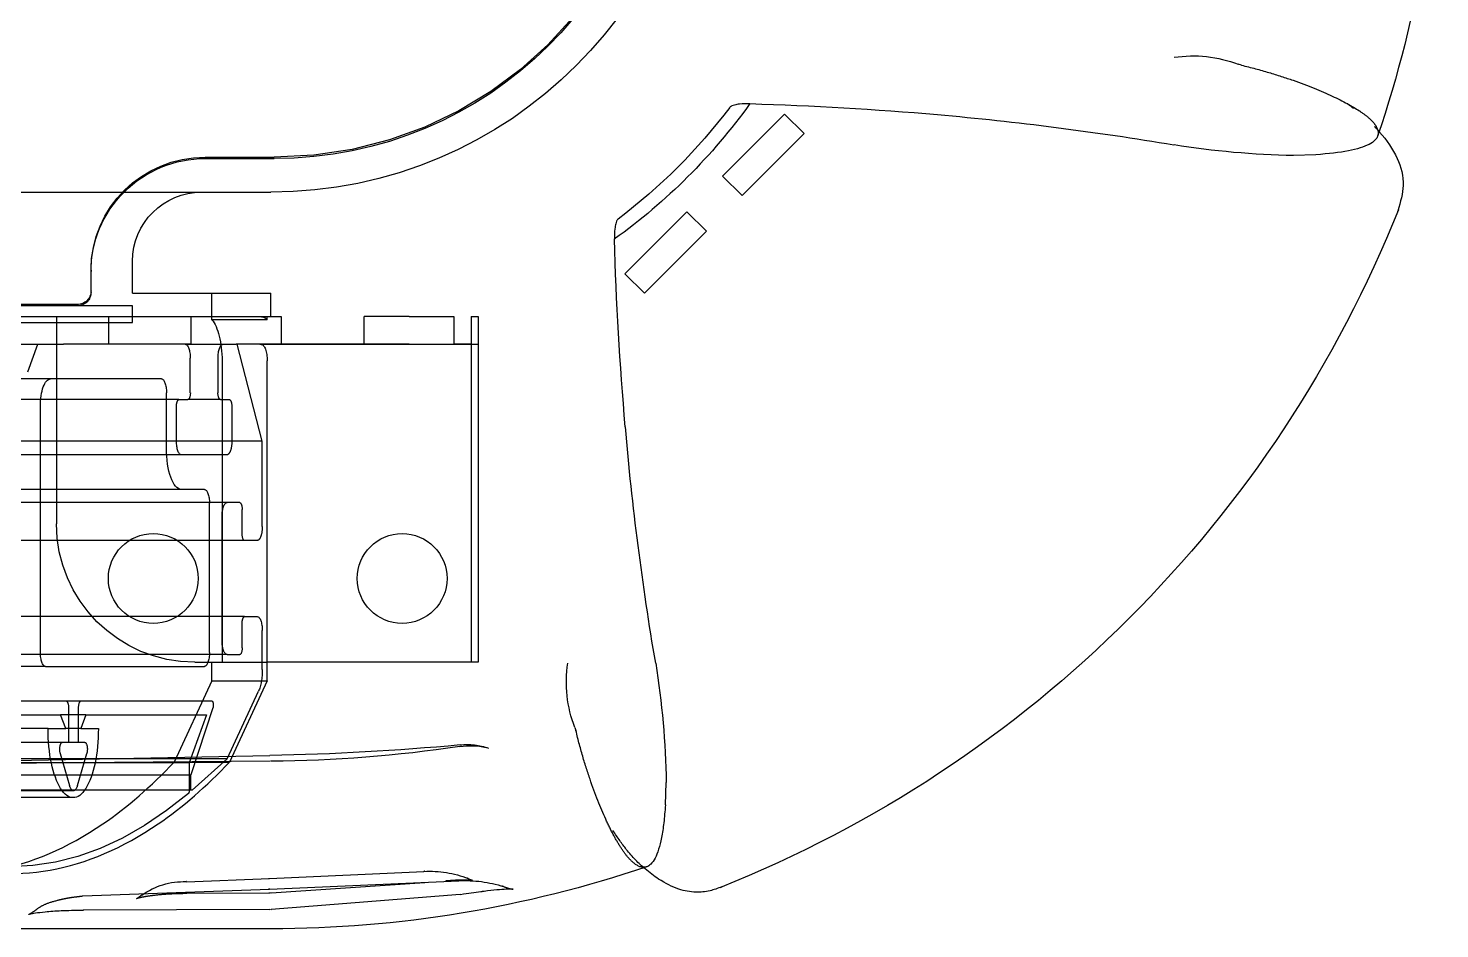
# Model space of a CAD drawing. Extents: x 2698 to 184165, y 3805 to 33846.
# Drawn here: x 162702.71 to 162712.92, y 29701.73 to 29708.24 of the extents above; entities that cross this region are included whole.
import ezdxf

# ---------------------------------------------------------------- set-up
doc = ezdxf.new("R2010")
doc.units = 0
doc.header["$LTSCALE"] = 2
doc.linetypes.add('HIDDEN2', pattern=[4.7625, 3.175, -1.5875])
doc.layers.get('0').update_dxf_attribs({"color": 252, "linetype": 'CONTINUOUS'})
doc.layers.add('_MCA-0-MIM', color=252, linetype='CONTINUOUS', lineweight=18)
for name, color, linetype in [('EMBOUT_90°', 252, 'CONTINUOUS'), ('JONC_ISOGAINE_20', 252, 'CONTINUOUS'), ('Planogram', 252, 'CONTINUOUS'), ('PROFIL_ALCAN_20°', 252, 'CONTINUOUS'), ('X5B4010B+1', 252, 'CONTINUOUS'), ('X5C4000B+2', 252, 'CONTINUOUS')]:
    doc.layers.add(name, color=color, linetype=linetype)
doc.styles.get("Standard").update_dxf_attribs({"font": 'arial.ttf'})

# ---------------------------------------------------------------- blocks, each defined once
blk = doc.blocks.new('250 cm kasa')
at = {"layer": 'EMBOUT_90°', "linetype": 'HIDDEN2', "ltscale": 25.4}
for p, q in [((-0.811, 6.002), (-0.788, 6.009)), ((2.351, 5.508), (2.493, 5.649)), ((2.493, 5.649), (2.942, 5.2)), ((2.351, 5.508), (2.8, 5.059)), ((2.8, 5.059), (2.942, 5.2)), ((3.058, 4.801), (3.2, 4.942)), ((3.2, 4.942), (3.649, 4.493)), ((3.058, 4.801), (3.507, 4.352)), ((3.507, 4.352), (3.649, 4.493)), ((7.209, 4.354), (7.209, 4.584)), ((7.209, 4.354), (6.209, 4.354)), ((6.209, 4.183), (6.209, 4.354)), ((6.635, 4.16), (6.635, 4.354)), ((4.759, 4.183), (4.709, 4.183)), ((4.709, 4.183), (4.709, 3.982)), ((4.759, 4.183), (4.759, 3.983)), ((5.209, 4.183), (4.884, 4.183)), ((4.884, 4.183), (4.884, 3.983)), ((5.209, 4.183), (5.534, 4.183)), ((5.534, 3.983), (5.534, 4.183)), ((6.209, 4.183), (6.134, 4.183)), ((6.134, 4.183), (6.134, 3.983)), ((9.929, 4.183), (6.209, 4.183)), ((6.235, 4.16), (6.235, 4.183)), ((6.235, 4.16), (6.635, 4.16)), ((6.784, 3.983), (6.784, 4.183)), ((7.384, 4.183), (7.384, 3.983)), ((7.759, 4.183), (7.759, 3.983)), ((4.709, 3.982), (4.709, 3.863)), ((4.709, 3.982), (6.289, 3.982)), ((4.759, 3.983), (4.759, 3.863)), ((4.759, 3.983), (4.884, 3.983)), ((5.209, 3.983), (4.884, 3.983)), ((5.209, 3.983), (5.534, 3.983)), ((5.534, 3.983), (6.134, 3.983)), ((6.134, 3.983), (6.459, 3.983)), ((6.289, 3.983), (6.289, 3.982)), ((6.784, 3.983), (6.459, 3.983)), ((6.828, 3.983), (6.784, 3.983)), ((7.384, 3.983), (7.709, 3.983)), ((8.034, 3.983), (7.709, 3.983)), ((7.759, 3.983), (7.759, 3.863)), ((4.709, 3.863), (4.709, 1.683)), ((4.759, 3.863), (4.759, 1.683)), ((6.235, 1.683), (6.235, 3.863)), ((6.561, 3.863), (6.561, 1.683)), ((7.759, 3.863), (7.759, 2.683)), ((4.709, 1.683), (6.235, 1.683)), ((6.235, 1.548), (6.235, 1.683)), ((6.635, 1.683), (6.235, 1.683)), ((6.759, 1.683), (6.635, 1.683)), ((6.635, 1.548), (6.635, 1.683)), ((6.635, 1.548), (6.235, 1.548)), ((6.235, 1.548), (6.507, 0.961)), ((6.635, 1.548), (6.907, 0.961)), ((4.009, 1.211), (4.002, 1.189)), ((8.565, 0.961), (6.215, 1.008)), ((6.907, 0.961), (6.507, 0.961)), ((6.219, 0.118), (5.101, 0.17)), ((6.819, 0.095), (6.219, 0.118)), ((6.219, 0.042), (4.848, 0.102)), ((5.095, 0.086), (6.206, 0.013)), ((6.217, 0.013), (6.816, 0.01)), ((7.569, -0.008), (6.219, 0.042))]:
    blk.add_line(p, q, dxfattribs=at)
at = {"layer": 'EMBOUT_90°', "linetype": 'Continuous', "ltscale": 25.4}
for p, q in [((-1.35, 5.355), (-1.188, 5.349)), ((10.572, 5.084), (6.209, 5.084)), ((6.214, 0.967), (8.563, 0.947)), ((3.355, 0.65), (3.35, 0.812)), ((4.839, 0.002), (6.207, -0.105)), ((6.217, -0.105), (7.566, -0.111)), ((6.209, -0.246), (8.225, -0.246))]:
    blk.add_line(p, q, dxfattribs=at)
for centre, radius, start, end in [((6.209, 8.209), 8.455, 180, 198.7705), ((6.209, 8.209), 3.125, 180, 270), ((3.512, -19.16), 24.896, 91.7692, 94.898), ((6.209, 8.209), 4.264, 215.64, 234.36), ((3.346, -16.416), 22.148, 95.0758, 99.5357), ((6.209, 8.209), 4.163, 217.1091, 232.8909), ((-1.295, 11.503), 6.155, 270.9944, 279.0784), ((6.209, 8.209), 8.78, 201.7413, 248.2578), ((-19.101, 5.392), 22.834, 354.9607, 358.3721), ((-17.16, 5.184), 20.882, 350.3291, 355.0594), ((9.503, 0.705), 6.155, 170.9216, 179.0056), ((4.766, 0.568), 0.511, 81.4175, 102.8812), ((6.282, 10.676), 9.71, 261.4752, 269.5515), ((6.209, 8.209), 8.455, 251.2417, 270)]:
    blk.add_arc(centre, radius, start, end, dxfattribs=at)
at = {"layer": 'EMBOUT_90°', "linetype": 'HIDDEN2', "ltscale": 25.4}
for centre, radius, start, end in [((-0.463, 5.169), 0.901, 81.1389, 111.1838), ((6.709, 4.584), 0.5, 0, 90), ((6.759, 2.683), 1, 270, 0), ((5.259, 2.289), 0.325, 0, 180), ((7.059, 2.289), 0.325, 0, 180), ((5.259, 2.289), 0.325, 180, 0), ((7.059, 2.289), 0.325, 180, 0), ((3.17, 1.537), 0.901, 338.8046, 8.8727), ((4.788, 0.636), 0.452, 83.5012, 109.931), ((6.569, 19.874), 18.869, 264.7404, 268.9257), ((4.802, -0.802), 0.905, 87.0941, 107.7385), ((5.06, -0.584), 0.755, 86.8736, 111.584), ((6.835, -0.436), 0.532, 54.7792, 91.5956)]:
    blk.add_arc(centre, radius, start, end, dxfattribs=at)
for centre, major_axis, start_param, end_param in [((6.278, 3.863), (0, -0.32), 3.141593, 3.522621), ((6.678, 3.863), (0, -0.32), 3.522621, 4.712389), ((6.278, 3.863), (0, 0.119), 0, 1.570796)]:
    blk.add_ellipse(centre, major_axis=major_axis, ratio=0.36397, start_param=start_param, end_param=end_param, dxfattribs=at)
for points, knots in [([(-0.811, 6.002), (-0.881, 5.986), (-0.947, 5.968), (-1.071, 5.931), (-1.13, 5.912), (-1.294, 5.855), (-1.388, 5.816), (-1.548, 5.742), (-1.613, 5.706), (-1.69, 5.655), (-1.712, 5.639), (-1.749, 5.607), (-1.764, 5.591), (-1.797, 5.546), (-1.805, 5.519), (-1.798, 5.493), (-1.798, 5.492), (-1.797, 5.491)], [0, 0, 0, 0, 0.0625, 0.0625, 0.125, 0.125, 0.25, 0.25, 0.375, 0.375, 0.4375, 0.4375, 0.5, 0.5, 0.625, 0.625, 0.6311913, 0.6311913, 0.6311913, 0.6311913]), ([(-1.773, 5.559), (-1.782, 5.55), (-1.795, 5.537), (-1.807, 5.524), (-1.811, 5.519)], [0.2438628, 0.2438628, 0.2438628, 0.2438628, 0.2813742, 0.30261157, 0.30261157, 0.30261157, 0.30261157]), ([(3.491, 0.203), (3.492, 0.202), (3.493, 0.202), (3.519, 0.195), (3.547, 0.202), (3.591, 0.236), (3.607, 0.251), (3.639, 0.287), (3.655, 0.309), (3.689, 0.361), (3.707, 0.39), (3.743, 0.456), (3.761, 0.493), (3.817, 0.613), (3.855, 0.708), (3.912, 0.871), (3.931, 0.929), (3.968, 1.053), (3.986, 1.119), (4.002, 1.189)], [0.3685522, 0.3685522, 0.3685522, 0.3685522, 0.375, 0.375, 0.5, 0.5, 0.5625, 0.5625, 0.625, 0.625, 0.6875, 0.6875, 0.75, 0.75, 0.875, 0.875, 0.9375, 0.9375, 1, 1, 1, 1]), ([(6.214, 0.969), (6.214, 0.969), (6.214, 0.968), (6.214, 0.968), (6.214, 0.965), (6.214, 0.966), (6.213, 0.969)], [0.4576698, 0.4576698, 0.4576698, 0.4576698, 0.5, 0.5, 0.5, 0.7551927, 0.7551927, 0.7551927, 0.7551927]), ([(9.358, 0.664), (9.113, 0.462), (8.857, 0.316), (8.335, 0.151), (8.069, 0.132), (7.541, 0.226), (7.278, 0.339), (6.847, 0.634), (6.674, 0.784), (6.507, 0.961)], [0, 0, 0, 0, 0.270843, 0.270843, 0.541686, 0.541686, 0.812529, 0.812529, 1, 1, 1, 1]), ([(9.758, 0.664), (9.513, 0.462), (9.257, 0.316), (8.735, 0.151), (8.469, 0.132), (7.941, 0.226), (7.678, 0.339), (7.247, 0.634), (7.074, 0.784), (6.907, 0.961)], [0, 0, 0, 0, 0.270843, 0.270843, 0.541686, 0.541686, 0.812529, 0.812529, 1, 1, 1, 1]), ([(3.502, 0.188), (3.548, 0.227), (3.625, 0.305), (3.699, 0.413), (3.735, 0.466)], [0.686154, 0.686154, 0.686154, 0.686154, 0.870648, 1, 1, 1, 1]), ([(4.793, 0.124), (4.781, 0.118), (4.764, 0.109), (4.751, 0.105), (4.75, 0.105), (4.75, 0.105)], [0, 0, 0, 0, 0.1310666, 0.245336, 0.2855304, 0.2855304, 0.2855304, 0.2855304]), ([(4.752, 0.105), (4.756, 0.105), (4.77, 0.106), (4.807, 0.107), (4.868, 0.106), (4.917, 0.102), (4.946, 0.1)], [0.3459328, 0.3459328, 0.3459328, 0.3459328, 0.4550601, 0.605751, 0.8025189, 1, 1, 1, 1]), ([(4.538, 0.066), (4.52, 0.058), (4.498, 0.049), (4.472, 0.043), (4.459, 0.041), (4.456, 0.04), (4.455, 0.04), (4.455, 0.04)], [0, 0, 0, 0, 0.0822117, 0.1154939, 0.1457594, 0.1754759, 0.1871763, 0.1871763, 0.1871763, 0.1871763]), ([(4.666, 0.025), (4.672, 0.024), (4.679, 0.023), (4.687, 0.022), (4.689, 0.022)], [0.74048576, 0.74048576, 0.74048576, 0.74048576, 0.76944511, 0.77730645, 0.77730645, 0.77730645, 0.77730645]), ([(6.817, 0.009), (6.869, 0.008), (6.95, 0.006), (7.056, -0.004), (7.123, -0.014), (7.161, -0.022), (7.175, -0.026), (7.178, -0.027)], [0, 0, 0, 0, 0.2241621, 0.4105775, 0.5604381, 0.6736958, 0.7537598, 0.7537598, 0.7537598, 0.7537598]), ([(7.18, -0.027), (7.18, -0.027), (7.178, -0.026), (7.166, -0.019), (7.15, -0.007), (7.14, 0.001)], [0.7923813, 0.7923813, 0.7923813, 0.7923813, 0.8260249, 0.9072685, 1, 1, 1, 1]), ([(7.895, -0.099), (7.878, -0.087), (7.846, -0.067), (7.77, -0.043), (7.705, -0.028), (7.657, -0.019), (7.61, -0.013), (7.584, -0.01), (7.569, -0.008)], [0, 0, 0, 0, 0.280052, 0.541051, 0.664071, 0.782485, 0.894563, 1, 1, 1, 1]), ([(7.96, -0.141), (7.96, -0.141), (7.96, -0.141), (7.953, -0.138), (7.93, -0.126), (7.908, -0.109), (7.894, -0.098)], [0.7911823, 0.7911823, 0.7911823, 0.7911823, 0.8136872, 0.8445513, 0.9146182, 1, 1, 1, 1])]:
    blk.add_open_spline(points, degree=3, knots=knots, dxfattribs=at)
for points in [[(-1.578, 5.725), (-1.593, 5.713), (-1.607, 5.702), (-1.621, 5.691)], [(6.206, 0.967), (6.206, 0.966), (6.206, 0.967), (6.205, 0.969)], [(4.848, 0.102), (4.846, 0.105), (4.844, 0.105), (4.842, 0.103)], [(5.096, 0.168), (5.098, 0.172), (5.1, 0.172), (5.101, 0.17)], [(6.221, 0.116), (6.221, 0.12), (6.22, 0.121), (6.219, 0.118)], [(6.206, 0.013), (6.207, 0.01), (6.208, 0.012), (6.209, 0.018)], [(6.216, 0.015), (6.217, 0.01), (6.218, 0.011), (6.219, 0.018)], [(6.221, 0.044), (6.22, 0.046), (6.22, 0.046), (6.219, 0.042)], [(6.819, 0.095), (6.82, 0.098), (6.821, 0.097), (6.821, 0.092)]]:
    blk.add_open_spline(points, degree=3, dxfattribs=at)
at = {"layer": 'EMBOUT_90°', "linetype": 'Continuous', "ltscale": 25.4}
for points, knots in [([(2.743, 5.724), (2.768, 5.723), (2.793, 5.723), (2.831, 5.719), (2.843, 5.717), (2.862, 5.712), (2.868, 5.711), (2.879, 5.706), (2.885, 5.702), (2.889, 5.697)], [0, 0, 0, 0, 0.5, 0.5, 0.75, 0.75, 0.875, 0.875, 1, 1, 1, 1]), ([(-1.811, 5.519), (-1.864, 5.459), (-1.946, 5.337), (-1.999, 5.147), (-1.963, 5.016), (-1.942, 4.946)], [0.3026116, 0.3026116, 0.3026116, 0.3026116, 0.5625887, 0.8031123, 1, 1, 1, 1]), ([(-1.797, 5.491), (-1.794, 5.48), (-1.787, 5.469), (-1.767, 5.449), (-1.752, 5.439), (-1.663, 5.392), (-1.535, 5.367), (-1.35, 5.355)], [0.6311913, 0.6311913, 0.6311913, 0.6311913, 0.6875, 0.6875, 0.75, 0.75, 1, 1, 1, 1]), ([(3.697, 4.889), (3.702, 4.885), (3.706, 4.879), (3.711, 4.868), (3.713, 4.862), (3.717, 4.843), (3.719, 4.831), (3.723, 4.793), (3.723, 4.768), (3.724, 4.743)], [0, 0, 0, 0, 0.125, 0.125, 0.25, 0.25, 0.5, 0.5, 1, 1, 1, 1]), ([(3.355, 0.65), (3.358, 0.604), (3.362, 0.561), (3.371, 0.483), (3.376, 0.447), (3.395, 0.351), (3.411, 0.301), (3.439, 0.247), (3.449, 0.233), (3.47, 0.213), (3.48, 0.206), (3.491, 0.203)], [0, 0, 0, 0, 0.0625, 0.0625, 0.125, 0.125, 0.25, 0.25, 0.3125, 0.3125, 0.3685522, 0.3685522, 0.3685522, 0.3685522]), ([(2.946, 0.058), (2.978, 0.046), (3.045, 0.022), (3.146, 0.015), (3.268, 0.037), (3.388, 0.1), (3.469, 0.16), (3.502, 0.188)], [0, 0, 0, 0, 0.0812346, 0.2005165, 0.3585124, 0.5538874, 0.686154, 0.686154, 0.686154, 0.686154]), ([(4.455, 0.04), (4.453, 0.041), (4.468, 0.042), (4.506, 0.041), (4.572, 0.036), (4.633, 0.029), (4.666, 0.025)], [0.1871763, 0.1871763, 0.1871763, 0.1871763, 0.2975129, 0.4196547, 0.5766195, 0.7404858, 0.7404858, 0.7404858, 0.7404858]), ([(7.567, -0.113), (7.626, -0.114), (7.719, -0.115), (7.838, -0.124), (7.911, -0.133), (7.948, -0.139), (7.959, -0.142), (7.96, -0.141), (7.96, -0.141)], [0, 0, 0, 0, 0.2295522, 0.4218967, 0.577836, 0.6972623, 0.7826237, 0.7911823, 0.7911823, 0.7911823, 0.7911823])]:
    blk.add_open_spline(points, degree=3, knots=knots, dxfattribs=at)
for points in [[(-1.943, 4.947), (-1.944, 4.95), (-1.946, 4.953), (-1.947, 4.957)], [(2.957, 0.053), (2.953, 0.054), (2.95, 0.056), (2.946, 0.057)], [(4.689, 0.022), (4.734, 0.016), (4.781, 0.009), (4.836, 0.001)], [(6.209, -0.105), (6.208, -0.109), (6.207, -0.11), (6.207, -0.105)], [(6.219, -0.105), (6.218, -0.109), (6.218, -0.11), (6.217, -0.106)], [(7.566, -0.111), (7.567, -0.114), (7.567, -0.113), (7.568, -0.11)]]:
    blk.add_open_spline(points, degree=3, dxfattribs=at)
at = {"layer": 'JONC_ISOGAINE_20', "linetype": 'HIDDEN2', "ltscale": 25.4}
for p, q in [((6.673, 1.303), (6.8, 0.955)), ((7.547, 1.303), (6.673, 1.303)), ((7.547, 1.303), (7.729, 1.303)), ((7.547, 1.303), (7.583, 1.203)), ((7.692, 1.203), (7.729, 1.303)), ((9.511, 1.303), (7.729, 1.303)), ((7.583, 1.203), (7.456, 1.203)), ((7.583, 1.203), (7.692, 1.203)), ((7.82, 1.203), (7.692, 1.203)), ((7.82, 1.203), (86.603, 1.203)), ((6.8, 0.955), (87.623, 0.955)), ((6.8, 0.955), (6.8, 0.753)), ((7.638, 0.703), (86.785, 0.703))]:
    blk.add_line(p, q, dxfattribs=at)
for centre, major_axis, start_param, end_param in [((7.638, 1.203), (0, 0.5), 1.570796, 4.712389), ((6.807, 0.753), (0, 0.02), 1.570796, 2.843603), ((8.093, 12.253), (0, 12.05), 2.843603, 3.439225)]:
    blk.add_ellipse(centre, major_axis=major_axis, ratio=0.36397, start_param=start_param, end_param=end_param, dxfattribs=at)
at = {"layer": 'PROFIL_ALCAN_20°', "linetype": 'HIDDEN2', "ltscale": 25.4}
for p, q in [((6.271, 3.283), (6.453, 3.983)), ((6.784, 3.983), (6.828, 3.983)), ((6.828, 3.983), (7.384, 3.983)), ((7.967, 3.783), (7.894, 3.983)), ((6.591, 3.883), (6.591, 3.633)), ((6.791, 3.633), (6.791, 3.883)), ((7, 3.733), (7.803, 3.733)), ((7.803, 3.733), (9.494, 3.733)), ((6.573, 3.583), (6.509, 3.583)), ((6.573, 3.583), (6.809, 3.583)), ((6.873, 3.583), (6.809, 3.583)), ((6.873, 3.583), (8.966, 3.583)), ((6.964, 3.233), (6.964, 3.633)), ((6.491, 3.533), (6.491, 3.283)), ((6.891, 3.283), (6.891, 3.533)), ((7.876, 3.533), (7.876, 1.753)), ((6.271, 2.664), (6.271, 3.283)), ((6.271, 3.283), (88.147, 3.283)), ((6.527, 3.183), (6.855, 3.183)), ((6.855, 3.183), (8.984, 3.183)), ((6.689, 2.933), (6.855, 2.933)), ((6.855, 2.933), (9.102, 2.933)), ((6.416, 2.613), (6.416, 2.788)), ((6.434, 2.838), (6.525, 2.838)), ((6.525, 2.838), (87.892, 2.838)), ((6.653, 1.753), (6.653, 2.833)), ((6.562, 2.738), (6.562, 1.838)), ((6.307, 2.563), (6.398, 2.563)), ((6.398, 2.563), (88.019, 2.563)), ((6.398, 2.013), (6.307, 2.013)), ((6.398, 2.013), (88.019, 2.013)), ((6.416, 1.788), (6.416, 1.963)), ((6.271, 1.63), (6.271, 1.913)), ((6.525, 1.738), (6.434, 1.738)), ((6.525, 1.738), (87.892, 1.738)), ((7.839, 1.653), (6.689, 1.653)), ((7.839, 1.653), (86.578, 1.653)), ((6.525, 0.983), (6.299, 1.473)), ((6.628, 1.353), (6.788, 0.867)), ((7.581, 1.403), (6.636, 1.403)), ((7.69, 1.403), (7.581, 1.403)), ((7.599, 1.103), (7.599, 1.353)), ((7.672, 1.353), (7.672, 1.103)), ((9.545, 1.403), (7.69, 1.403)), ((7.607, 0.791), (7.54, 1.022)), ((7.554, 1.103), (7.599, 1.103)), ((7.599, 1.103), (7.672, 1.103)), ((7.732, 1.022), (7.664, 0.791)), ((7.672, 1.103), (7.717, 1.103)), ((7.717, 1.103), (86.7, 1.103)), ((6.525, 0.983), (9.656, 0.983)), ((6.778, 0.758), (6.525, 0.983)), ((9.393, 0.867), (6.788, 0.867)), ((6.788, 0.777), (6.788, 0.867)), ((6.781, 0.757), (9.4, 0.757)), ((7.636, 0.753), (86.782, 0.753))]:
    blk.add_line(p, q, dxfattribs=at)
for centre, major_axis, start_param, end_param in [((6.554, 3.883), (0, 0.1), 4.712389, 6.283185), ((6.828, 3.883), (0, -0.1), 3.141593, 4.712389), ((7, 3.633), (0, -0.1), 3.141593, 4.712389), ((7.803, 3.533), (0, 0.2), 4.712389, 6.283185), ((6.509, 3.533), (0, 0.05), 0, 1.570796), ((6.573, 3.633), (0, 0.05), 3.141593, 4.712389), ((6.809, 3.633), (0, -0.05), 4.712389, 6.283185), ((6.873, 3.533), (0, -0.05), 1.570796, 3.141593), ((6.527, 3.283), (0, 0.1), 1.570796, 3.141593), ((6.855, 3.283), (0, -0.1), 0, 1.570796), ((6.855, 3.233), (0, -0.3), 0, 1.570796), ((6.689, 2.833), (0, -0.1), 3.141593, 4.712389), ((6.434, 2.788), (0, -0.05), 3.141593, 4.712389), ((6.525, 2.738), (0, 0.1), 4.712389, 6.283185), ((6.307, 2.664), (0, 0.1), 1.570796, 3.141593), ((6.398, 2.613), (0, -0.05), 0, 1.570796), ((6.307, 1.913), (0, 0.1), 0, 1.570796), ((6.398, 1.963), (0, -0.05), 1.570796, 3.141593), ((6.525, 1.838), (0, 0.1), 3.141593, 4.712389), ((6.434, 1.788), (0, -0.05), 4.712389, 6.283185), ((6.689, 1.753), (0, -0.1), 4.712389, 6.283185), ((7.839, 1.753), (0, 0.1), 3.141593, 4.712389), ((6.343, 1.63), (0, -0.2), 4.712389, 5.617216), ((6.636, 1.373), (0, -0.03), 3.141593, 5.446737), ((7.581, 1.353), (0, 0.05), 4.712389, 6.283185), ((7.69, 1.353), (0, -0.05), 3.141593, 4.712389), ((7.554, 1.053), (0, -0.05), 3.141593, 5.390549), ((7.717, 1.053), (0, 0.05), 4.034228, 6.283185), ((6.781, 0.777), (0, 0.02), 2.828672, 4.712389), ((7.636, 0.853), (0, 0.1), 2.248957, 4.034228)]:
    blk.add_ellipse(centre, major_axis=major_axis, ratio=0.36397, start_param=start_param, end_param=end_param, dxfattribs=at)
at = {"layer": 'X5B4010B+1', "linetype": 'HIDDEN2', "ltscale": 25.4}
for p, q in [((7.209, 4.261), (7.309, 4.261)), ((7.209, 4.141), (7.209, 4.261)), ((7.309, 4.261), (10.109, 4.261)), ((7.309, 4.141), (7.209, 4.141)), ((10.109, 4.141), (7.309, 4.141))]:
    blk.add_line(p, q, dxfattribs=at)
at = {"layer": 'X5C4000B+2', "linetype": 'HIDDEN2', "ltscale": 25.4}
for p, q in [((6.684, 5.337), (6.184, 5.337)), ((7.509, 4.519), (7.509, 4.509)), ((7.509, 4.36), (7.509, 4.509)), ((7.609, 4.271), (8.964, 4.271))]:
    blk.add_line(p, q, dxfattribs=at)
at = {"layer": 'X5C4000B+2', "linetype": 'Continuous', "ltscale": 25.4}
blk.add_line((6.684, 5.327), (6.184, 5.327), dxfattribs=at)
at = {"layer": 'X5C4000B+2', "linetype": 'HIDDEN2', "ltscale": 25.4}
for centre, major_axis, start_param, end_param in [((6.184, 8.114), (2.8, 0), 3.141593, 4.712389), ((6.684, 4.519), (0.825, 0), 0, 1.570796), ((6.684, 4.509), (0.825, 0), 0, 0.779782), ((7.609, 4.37), (0.1, 0), 3.141593, 4.712389), ((7.609, 4.36), (-0.1, 0), 0, 1.570796)]:
    blk.add_ellipse(centre, major_axis=major_axis, ratio=0.991921, start_param=start_param, end_param=end_param, dxfattribs=at)
at = {"layer": 'X5C4000B+2', "linetype": 'Continuous', "ltscale": 25.4}
for centre, major_axis, start_param, end_param in [((6.184, 8.104), (2.8, 0), 3.141593, 4.712389), ((6.684, 4.509), (0.825, 0), 0.779782, 1.570796)]:
    blk.add_ellipse(centre, major_axis=major_axis, ratio=0.991921, start_param=start_param, end_param=end_param, dxfattribs=at)
at = {"layer": 'Planogram'}
for tag, p, height in [('KILITLI', (5.016, 93.53), 0.1), ('ALAN', (5.016, 92.53), 0.5), ('TIP', (5.016, 91.53), 0.5), ('ALT_TIP', (5.016, 90.53), 0.5), ('TANIM', (5.016, 89.53), 0.5), ('ALT_TANIM', (5.016, 88.53), 0.5), ('KAPAK', (5.016, 87.53), 0.5), ('YAPI', (5.016, 86.53), 0.5), ('KULLANIM_SEKLI', (5.016, 85.53), 0.5), ('KULLANIM', (5.016, 84.53), 0.5), ('DERINLIK', (5.016, 83.53), 0.5), ('UZUNLUK', (5.016, 82.53), 0.5), ('YUKSEKLIK', (5.016, 81.53), 0.5)]:
    blk.add_attdef(tag, p, '', height=height, dxfattribs=at)
blk = doc.blocks.new('ZEMİN KAT')
at = {"linetype": 'Continuous', "xscale": -1}
blk.add_blockref('250 cm kasa', (170137.235, 29701.972), dxfattribs=at)
for tag, p in [('PLN_ID', (172923.071, 31560.205)), ('UNITE_SAYISI', (174194.947, 31176.653)), ('FORMAT', (174194.753, 31176.896)), ('PLANOGRAM_ADI', (174195.276, 31176.24)), ('GRUP', (174195.113, 31176.44)), ('PLN_ID', (173932.962, 31088.798)), ('FORMAT', (173764.03, 30846.269)), ('UNITE_SAYISI', (173764.224, 30846.027)), ('PLANOGRAM_ADI', (173764.554, 30845.614)), ('GRUP', (173764.39, 30845.814)), ('PLN_ID', (173765.431, 30824.232)), ('PLN_ID', (173999.902, 30002.656)), ('UNITE_SAYISI', (170580.779, 29917.241)), ('FORMAT', (170580.585, 29917.484)), ('PLANOGRAM_ADI', (170581.108, 29916.829)), ('GRUP', (170580.944, 29917.028)), ('PLN_ID', (170581.986, 29895.446)), ('UNITE_SAYISI', (169488.966, 29510.348)), ('FORMAT', (169488.772, 29510.59)), ('PLANOGRAM_ADI', (169489.295, 29509.935)), ('GRUP', (169489.132, 29510.135)), ('PLN_ID', (169490.173, 29488.553)), ('UNITE_SAYISI', (173143.606, 29324.158)), ('FORMAT', (173143.412, 29324.401)), ('PLANOGRAM_ADI', (173143.935, 29323.746)), ('GRUP', (173143.772, 29323.945)), ('PLN_ID', (173144.813, 29302.363))]:
    blk.add_attdef(tag, p, '', height=0.162, rotation=35.4182)
at = {"color": 252}
for tag, p in [('UNITE_SAYISI', (173517.821, 30361.641)), ('FORMAT', (173517.626, 30361.883)), ('PLANOGRAM_ADI', (173518.15, 30361.228)), ('GRUP', (173517.986, 30361.428)), ('PLN_ID', (173519.027, 30339.846)), ('FORMAT', (174014.709, 29571.216)), ('UNITE_SAYISI', (174014.903, 29570.973)), ('PLANOGRAM_ADI', (174015.232, 29570.561)), ('GRUP', (174015.068, 29570.76)), ('PLN_ID', (174016.11, 29549.178))]:
    blk.add_attdef(tag, p, '', height=0.162, rotation=35.4182, dxfattribs=at)
at = {"layer": 'Planogram'}
for tag, p, height, rotation in [('YUKSEKLIK', (172905.049, 31699.573), 0.5, 180), ('YUKSEKLIK', (173410.049, 31699.573), 0.5, 180), ('UZUNLUK', (172905.049, 31698.573), 0.5, 180), ('UZUNLUK', (173410.049, 31698.573), 0.5, 180), ('DERINLIK', (172905.049, 31697.573), 0.5, 180), ('DERINLIK', (173410.049, 31697.573), 0.5, 180), ('KULLANIM', (172905.049, 31696.573), 0.5, 180), ('KULLANIM', (173410.049, 31696.573), 0.5, 180), ('KULLANIM_SEKLI', (172905.049, 31695.573), 0.5, 180), ('KULLANIM_SEKLI', (173410.049, 31695.573), 0.5, 180), ('YAPI', (172905.049, 31694.573), 0.5, 180), ('YAPI', (173410.049, 31694.573), 0.5, 180), ('KAPAK', (172905.049, 31693.573), 0.5, 180), ('KAPAK', (173410.049, 31693.573), 0.5, 180), ('ALT_TANIM', (172905.049, 31692.573), 0.5, 180), ('ALT_TANIM', (173410.049, 31692.573), 0.5, 180), ('TANIM', (172905.049, 31691.573), 0.5, 180), ('TANIM', (173410.049, 31691.573), 0.5, 180), ('ALT_TIP', (172905.049, 31690.573), 0.5, 180), ('ALT_TIP', (173410.049, 31690.573), 0.5, 180), ('TIP', (172905.049, 31689.573), 0.5, 180), ('TIP', (173410.049, 31689.573), 0.5, 180), ('ALAN', (172905.049, 31688.573), 0.5, 180), ('ALAN', (173410.049, 31688.573), 0.5, 180), ('KILITLI', (172905.049, 31687.573), 0.1, 180), ('KILITLI', (173410.049, 31687.573), 0.1, 180), ('YUKSEKLIK', (173413.391, 31616), 0.5, 270), ('UZUNLUK', (173414.391, 31616), 0.5, 270), ('DERINLIK', (173415.391, 31616), 0.5, 270), ('KULLANIM', (173416.391, 31616), 0.5, 270), ('KULLANIM_SEKLI', (173417.391, 31616), 0.5, 270), ('YAPI', (173418.391, 31616), 0.5, 270), ('KAPAK', (173419.391, 31616), 0.5, 270), ('ALT_TANIM', (173420.391, 31616), 0.5, 270), ('TANIM', (173421.391, 31616), 0.5, 270), ('ALT_TIP', (173422.391, 31616), 0.5, 270), ('TIP', (173423.391, 31616), 0.5, 270), ('ALAN', (173424.391, 31616), 0.5, 270), ('KILITLI', (173425.391, 31616), 0.1, 270), ('YUKSEKLIK', (173511.98, 31599.425), 0.5, 180), ('YUKSEKLIK', (174141.98, 31599.425), 0.5, 180), ('UZUNLUK', (173511.98, 31598.425), 0.5, 180), ('UZUNLUK', (174141.98, 31598.425), 0.5, 180), ('DERINLIK', (173511.98, 31597.425), 0.5, 180), ('DERINLIK', (174141.98, 31597.425), 0.5, 180), ('KULLANIM', (173511.98, 31596.425), 0.5, 180), ('KULLANIM', (174141.98, 31596.425), 0.5, 180), ('KULLANIM_SEKLI', (173511.98, 31595.425), 0.5, 180), ('KULLANIM_SEKLI', (174141.98, 31595.425), 0.5, 180), ('YAPI', (173511.98, 31594.425), 0.5, 180), ('YAPI', (174141.98, 31594.425), 0.5, 180), ('KAPAK', (173511.98, 31593.425), 0.5, 180), ('KAPAK', (174141.98, 31593.425), 0.5, 180), ('ALT_TANIM', (173511.98, 31592.425), 0.5, 180), ('ALT_TANIM', (174141.98, 31592.425), 0.5, 180), ('TANIM', (173511.98, 31591.425), 0.5, 180), ('TANIM', (174141.98, 31591.425), 0.5, 180), ('ALT_TIP', (173511.98, 31590.425), 0.5, 180), ('ALT_TIP', (174141.98, 31590.425), 0.5, 180), ('TIP', (173511.98, 31589.425), 0.5, 180), ('TIP', (174141.98, 31589.425), 0.5, 180), ('ALAN', (173511.98, 31588.425), 0.5, 180), ('ALAN', (174141.98, 31588.425), 0.5, 180), ('KILITLI', (173511.98, 31587.425), 0.1, 180), ('KILITLI', (174141.98, 31587.425), 0.1, 180), ('YUKSEKLIK', (173413.391, 31517), 0.5, 270), ('YAPI', (173418.391, 31517), 0.5, 270), ('ALT_TANIM', (173420.391, 31517), 0.5, 270), ('TANIM', (173421.391, 31517), 0.5, 270), ('ALT_TIP', (173422.391, 31517), 0.5, 270), ('TIP', (173423.391, 31517), 0.5, 270), ('ALAN', (173424.391, 31517), 0.5, 270), ('KILITLI', (173425.391, 31517), 0.1, 270), ('UZUNLUK', (173414.391, 31517), 0.5, 270), ('DERINLIK', (173415.391, 31517), 0.5, 270), ('KULLANIM', (173416.391, 31517), 0.5, 270), ('KULLANIM_SEKLI', (173417.391, 31517), 0.5, 270), ('KAPAK', (173419.391, 31517), 0.5, 270), ('YUKSEKLIK', (174167.324, 31514.106), 0.5, 270), ('UZUNLUK', (174168.324, 31514.106), 0.5, 270), ('DERINLIK', (174169.324, 31514.106), 0.5, 270), ('KULLANIM', (174170.324, 31514.106), 0.5, 270), ('KULLANIM_SEKLI', (174171.324, 31514.106), 0.5, 270), ('YAPI', (174172.324, 31514.106), 0.5, 270), ('KAPAK', (174173.324, 31514.106), 0.5, 270), ('ALT_TANIM', (174174.324, 31514.106), 0.5, 270), ('TANIM', (174175.324, 31514.106), 0.5, 270), ('ALT_TIP', (174176.324, 31514.106), 0.5, 270), ('TIP', (174177.324, 31514.106), 0.5, 270), ('ALAN', (174178.324, 31514.106), 0.5, 270), ('KILITLI', (174179.324, 31514.106), 0.1, 270), ('KULLANIM_SEKLI', (174251.897, 31259.106), 0.5, 90), ('YUKSEKLIK', (174255.897, 31259.106), 0.5, 90), ('ALT_TANIM', (174248.897, 31259.106), 0.5, 90), ('KULLANIM', (174252.897, 31259.106), 0.5, 90), ('UZUNLUK', (174254.897, 31259.106), 0.5, 90), ('DERINLIK', (174253.897, 31259.106), 0.5, 90), ('ALT_TIP', (174246.897, 31259.106), 0.5, 90), ('KAPAK', (174249.897, 31259.106), 0.5, 90), ('TANIM', (174247.897, 31259.106), 0.5, 90), ('ALAN', (174244.897, 31259.106), 0.5, 90), ('YAPI', (174250.897, 31259.106), 0.5, 90), ('TIP', (174245.897, 31259.106), 0.5, 90), ('KILITLI', (174243.897, 31259.106), 0.1, 90), ('KULLANIM_SEKLI', (173992.31, 30934.241), 0.5, 90), ('YUKSEKLIK', (173996.31, 30934.241), 0.5, 90), ('ALT_TANIM', (173989.31, 30934.241), 0.5, 90), ('KULLANIM', (173993.31, 30934.241), 0.5, 90), ('UZUNLUK', (173995.31, 30934.241), 0.5, 90), ('DERINLIK', (173994.31, 30934.241), 0.5, 90), ('ALT_TIP', (173987.31, 30934.241), 0.5, 90), ('KAPAK', (173990.31, 30934.241), 0.5, 90), ('TANIM', (173988.31, 30934.241), 0.5, 90), ('ALAN', (173985.31, 30934.241), 0.5, 90), ('YAPI', (173991.31, 30934.241), 0.5, 90), ('TIP', (173986.31, 30934.241), 0.5, 90), ('KILITLI', (173984.31, 30934.241), 0.1, 90), ('ALT_TANIM', (173914.737, 30934.241), 0.5, 270), ('ALT_TIP', (173916.737, 30934.241), 0.5, 270), ('ALAN', (173918.737, 30934.241), 0.5, 270), ('YUKSEKLIK', (173907.737, 30934.241), 0.5, 270), ('UZUNLUK', (173908.737, 30934.241), 0.5, 270), ('DERINLIK', (173909.737, 30934.241), 0.5, 270), ('KULLANIM', (173910.737, 30934.241), 0.5, 270), ('KULLANIM_SEKLI', (173911.737, 30934.241), 0.5, 270), ('YAPI', (173912.737, 30934.241), 0.5, 270), ('KAPAK', (173913.737, 30934.241), 0.5, 270), ('TANIM', (173915.737, 30934.241), 0.5, 270), ('TIP', (173917.737, 30934.241), 0.5, 270), ('KILITLI', (173919.737, 30934.241), 0.1, 270), ('YUKSEKLIK', (169421.807, 30001.884), 0.5, 270), ('UZUNLUK', (169422.807, 30001.884), 0.5, 270), ('DERINLIK', (169423.807, 30001.884), 0.5, 270), ('KULLANIM', (169424.807, 30001.884), 0.5, 270), ('KULLANIM_SEKLI', (169425.807, 30001.884), 0.5, 270), ('YAPI', (169426.807, 30001.884), 0.5, 270), ('KAPAK', (169427.807, 30001.884), 0.5, 270), ('ALT_TANIM', (169428.807, 30001.884), 0.5, 270), ('TANIM', (169429.807, 30001.884), 0.5, 270), ('ALT_TIP', (169430.807, 30001.884), 0.5, 270), ('TIP', (169431.807, 30001.884), 0.5, 270), ('ALAN', (169432.807, 30001.884), 0.5, 270), ('KILITLI', (169433.807, 30001.884), 0.1, 270), ('YUKSEKLIK', (169420.379, 29996.884), 0.5, 270), ('UZUNLUK', (169421.379, 29996.884), 0.5, 270), ('DERINLIK', (169422.379, 29996.884), 0.5, 270), ('KULLANIM', (169423.379, 29996.884), 0.5, 270), ('KULLANIM_SEKLI', (169424.379, 29996.884), 0.5, 270), ('YAPI', (169425.379, 29996.884), 0.5, 270), ('KAPAK', (169426.379, 29996.884), 0.5, 270), ('ALT_TANIM', (169427.379, 29996.884), 0.5, 270), ('TANIM', (169428.379, 29996.884), 0.5, 270), ('ALT_TIP', (169429.379, 29996.884), 0.5, 270), ('TIP', (169430.379, 29996.884), 0.5, 270), ('ALAN', (169431.379, 29996.884), 0.5, 270), ('KILITLI', (169432.379, 29996.884), 0.1, 270), ('ALT_TANIM', (169427.379, 29746.884), 0.5, 270), ('ALT_TIP', (169429.379, 29746.884), 0.5, 270), ('ALAN', (169431.379, 29746.884), 0.5, 270), ('YUKSEKLIK', (169420.379, 29746.884), 0.5, 270), ('UZUNLUK', (169421.379, 29746.884), 0.5, 270), ('DERINLIK', (169422.379, 29746.884), 0.5, 270), ('KULLANIM', (169423.379, 29746.884), 0.5, 270), ('KULLANIM_SEKLI', (169424.379, 29746.884), 0.5, 270), ('YAPI', (169425.379, 29746.884), 0.5, 270), ('KAPAK', (169426.379, 29746.884), 0.5, 270), ('TANIM', (169428.379, 29746.884), 0.5, 270), ('TIP', (169430.379, 29746.884), 0.5, 270), ('KILITLI', (169432.379, 29746.884), 0.1, 270), ('YUKSEKLIK', (169421.807, 29496.884), 0.5, 270), ('YAPI', (169426.807, 29496.884), 0.5, 270), ('ALT_TANIM', (169428.807, 29496.884), 0.5, 270), ('TANIM', (169429.807, 29496.884), 0.5, 270), ('ALT_TIP', (169430.807, 29496.884), 0.5, 270), ('TIP', (169431.807, 29496.884), 0.5, 270), ('ALAN', (169432.807, 29496.884), 0.5, 270), ('KILITLI', (169433.807, 29496.884), 0.1, 270), ('UZUNLUK', (169422.807, 29496.884), 0.5, 270), ('DERINLIK', (169423.807, 29496.884), 0.5, 270), ('KULLANIM', (169424.807, 29496.884), 0.5, 270), ('KULLANIM_SEKLI', (169425.807, 29496.884), 0.5, 270), ('KAPAK', (169427.807, 29496.884), 0.5, 270)]:
    blk.add_attdef(tag, p, '', height=height, rotation=rotation, dxfattribs=at)
for tag, p, height in [('KILITLI', (173761.98, 31527.632), 0.1), ('ALAN', (173761.98, 31526.632), 0.5), ('TIP', (173761.98, 31525.632), 0.5), ('ALT_TIP', (173761.98, 31524.632), 0.5), ('TANIM', (173761.98, 31523.632), 0.5), ('ALT_TANIM', (173761.98, 31522.632), 0.5), ('KILITLI', (173511.98, 31522.852), 0.1), ('ALAN', (173511.98, 31521.852), 0.5), ('KAPAK', (173761.98, 31521.632), 0.5), ('TIP', (173511.98, 31520.852), 0.5), ('YAPI', (173761.98, 31520.632), 0.5), ('ALT_TIP', (173511.98, 31519.852), 0.5), ('KULLANIM_SEKLI', (173761.98, 31519.632), 0.5), ('TANIM', (173511.98, 31518.852), 0.5), ('KULLANIM', (173761.98, 31518.632), 0.5), ('ALT_TANIM', (173511.98, 31517.852), 0.5), ('DERINLIK', (173761.98, 31517.632), 0.5), ('KAPAK', (173511.98, 31516.852), 0.5), ('UZUNLUK', (173761.98, 31516.632), 0.5), ('YAPI', (173511.98, 31515.852), 0.5), ('YUKSEKLIK', (173761.98, 31515.632), 0.5), ('KULLANIM_SEKLI', (173511.98, 31514.852), 0.5), ('KULLANIM', (173511.98, 31513.852), 0.5), ('DERINLIK', (173511.98, 31512.852), 0.5), ('UZUNLUK', (173511.98, 31511.852), 0.5), ('YUKSEKLIK', (173511.98, 31510.852), 0.5), ('KILITLI', (173279.274, 29267.907), 0.1), ('ALAN', (173279.274, 29266.907), 0.5), ('TIP', (173279.274, 29265.907), 0.5), ('ALT_TIP', (173279.274, 29264.907), 0.5), ('TANIM', (173279.274, 29263.907), 0.5), ('ALT_TANIM', (173279.274, 29262.907), 0.5), ('KAPAK', (173279.274, 29261.907), 0.5), ('YAPI', (173279.274, 29260.907), 0.5), ('KULLANIM_SEKLI', (173279.274, 29259.907), 0.5), ('KULLANIM', (173279.274, 29258.907), 0.5), ('DERINLIK', (173279.274, 29257.907), 0.5), ('UZUNLUK', (173279.274, 29256.907), 0.5), ('YUKSEKLIK', (173279.274, 29255.907), 0.5)]:
    blk.add_attdef(tag, p, '', height=height, dxfattribs=at)
at = {"layer": 'Planogram', "color": 252}
for tag, p, height in [('KILITLI', (173023.253, 31230.959), 0.1), ('KILITLI', (173383.379, 31230.959), 0.1), ('ALAN', (173023.253, 31229.959), 0.5), ('ALAN', (173383.379, 31229.959), 0.5), ('TIP', (173023.253, 31228.959), 0.5), ('TIP', (173383.379, 31228.959), 0.5), ('ALT_TIP', (173023.253, 31227.959), 0.5), ('ALT_TIP', (173383.379, 31227.959), 0.5), ('TANIM', (173023.253, 31226.959), 0.5), ('TANIM', (173383.379, 31226.959), 0.5), ('ALT_TANIM', (173023.253, 31225.959), 0.5), ('ALT_TANIM', (173383.379, 31225.959), 0.5), ('KAPAK', (173023.253, 31224.959), 0.5), ('KAPAK', (173383.379, 31224.959), 0.5), ('YAPI', (173023.253, 31223.959), 0.5), ('YAPI', (173383.379, 31223.959), 0.5), ('KULLANIM_SEKLI', (173023.253, 31222.959), 0.5), ('KULLANIM_SEKLI', (173383.379, 31222.959), 0.5), ('KULLANIM', (173023.253, 31221.959), 0.5), ('KULLANIM', (173383.379, 31221.959), 0.5), ('DERINLIK', (173023.253, 31220.959), 0.5), ('DERINLIK', (173383.379, 31220.959), 0.5), ('UZUNLUK', (173023.253, 31219.959), 0.5), ('UZUNLUK', (173383.379, 31219.959), 0.5), ('YUKSEKLIK', (173023.253, 31218.959), 0.5), ('YUKSEKLIK', (173383.379, 31218.959), 0.5), ('KILITLI', (173023.253, 30404.959), 0.1), ('ALAN', (173023.253, 30403.959), 0.5), ('TIP', (173023.253, 30402.959), 0.5), ('ALT_TIP', (173023.253, 30401.959), 0.5), ('TANIM', (173023.253, 30400.959), 0.5), ('ALT_TANIM', (173023.253, 30399.959), 0.5), ('KAPAK', (173023.253, 30398.959), 0.5), ('YAPI', (173023.253, 30397.959), 0.5), ('KULLANIM_SEKLI', (173023.253, 30396.959), 0.5), ('KULLANIM', (173023.253, 30395.959), 0.5), ('DERINLIK', (173023.253, 30394.959), 0.5), ('UZUNLUK', (173023.253, 30393.959), 0.5), ('YUKSEKLIK', (173023.253, 30392.959), 0.5), ('KILITLI', (173385.253, 30354.959), 0.1), ('ALAN', (173385.253, 30353.959), 0.5), ('TIP', (173385.253, 30352.959), 0.5), ('ALT_TIP', (173385.253, 30351.959), 0.5), ('TANIM', (173385.253, 30350.959), 0.5), ('ALT_TANIM', (173385.253, 30349.959), 0.5), ('KAPAK', (173385.253, 30348.959), 0.5), ('YAPI', (173385.253, 30347.959), 0.5), ('KULLANIM_SEKLI', (173385.253, 30346.959), 0.5), ('KULLANIM', (173385.253, 30345.959), 0.5), ('DERINLIK', (173385.253, 30344.959), 0.5), ('UZUNLUK', (173385.253, 30343.959), 0.5), ('YUKSEKLIK', (173385.253, 30342.959), 0.5)]:
    blk.add_attdef(tag, p, '', height=height, dxfattribs=at)
for tag, p, height, rotation in [('YUKSEKLIK', (173386.68, 31217.532), 0.5, 270), ('UZUNLUK', (173387.68, 31217.532), 0.5, 270), ('DERINLIK', (173388.68, 31217.532), 0.5, 270), ('KULLANIM', (173389.68, 31217.532), 0.5, 270), ('KULLANIM_SEKLI', (173390.68, 31217.532), 0.5, 270), ('YAPI', (173391.68, 31217.532), 0.5, 270), ('KAPAK', (173392.68, 31217.532), 0.5, 270), ('ALT_TANIM', (173393.68, 31217.532), 0.5, 270), ('TANIM', (173394.68, 31217.532), 0.5, 270), ('ALT_TIP', (173395.68, 31217.532), 0.5, 270), ('TIP', (173396.68, 31217.532), 0.5, 270), ('ALAN', (173397.68, 31217.532), 0.5, 270), ('KILITLI', (173398.68, 31217.532), 0.1, 270), ('KULLANIM_SEKLI', (173103.826, 31032.532), 0.5, 90), ('KULLANIM_SEKLI', (173202.826, 31032.532), 0.5, 90), ('YUKSEKLIK', (173107.826, 31032.532), 0.5, 90), ('YUKSEKLIK', (173206.826, 31032.532), 0.5, 90), ('ALT_TANIM', (173100.826, 31032.532), 0.5, 90), ('ALT_TANIM', (173199.826, 31032.532), 0.5, 90), ('KULLANIM', (173104.826, 31032.532), 0.5, 90), ('KULLANIM', (173203.826, 31032.532), 0.5, 90), ('UZUNLUK', (173106.826, 31032.532), 0.5, 90), ('UZUNLUK', (173205.826, 31032.532), 0.5, 90), ('DERINLIK', (173105.826, 31032.532), 0.5, 90), ('DERINLIK', (173204.826, 31032.532), 0.5, 90), ('ALT_TIP', (173098.826, 31032.532), 0.5, 90), ('ALT_TIP', (173197.826, 31032.532), 0.5, 90), ('KAPAK', (173101.826, 31032.532), 0.5, 90), ('KAPAK', (173200.826, 31032.532), 0.5, 90), ('TANIM', (173099.826, 31032.532), 0.5, 90), ('TANIM', (173198.826, 31032.532), 0.5, 90), ('ALAN', (173096.826, 31032.532), 0.5, 90), ('ALAN', (173195.826, 31032.532), 0.5, 90), ('YAPI', (173102.826, 31032.532), 0.5, 90), ('YAPI', (173201.826, 31032.532), 0.5, 90), ('TIP', (173097.826, 31032.532), 0.5, 90), ('TIP', (173196.826, 31032.532), 0.5, 90), ('KILITLI', (173095.826, 31032.532), 0.1, 90), ('KILITLI', (173194.826, 31032.532), 0.1, 90), ('YUKSEKLIK', (173386.68, 31007.532), 0.5, 270), ('UZUNLUK', (173387.68, 31007.532), 0.5, 270), ('DERINLIK', (173388.68, 31007.532), 0.5, 270), ('KULLANIM', (173389.68, 31007.532), 0.5, 270), ('KULLANIM_SEKLI', (173390.68, 31007.532), 0.5, 270), ('YAPI', (173391.68, 31007.532), 0.5, 270), ('KAPAK', (173392.68, 31007.532), 0.5, 270), ('ALT_TANIM', (173393.68, 31007.532), 0.5, 270), ('TANIM', (173394.68, 31007.532), 0.5, 270), ('ALT_TIP', (173395.68, 31007.532), 0.5, 270), ('TIP', (173396.68, 31007.532), 0.5, 270), ('ALAN', (173397.68, 31007.532), 0.5, 270), ('KILITLI', (173398.68, 31007.532), 0.1, 270), ('KULLANIM_SEKLI', (173564.826, 30868.532), 0.5, 90), ('YUKSEKLIK', (173568.826, 30868.532), 0.5, 90), ('ALT_TANIM', (173561.826, 30868.532), 0.5, 90), ('KULLANIM', (173565.826, 30868.532), 0.5, 90), ('UZUNLUK', (173567.826, 30868.532), 0.5, 90), ('DERINLIK', (173566.826, 30868.532), 0.5, 90), ('ALT_TIP', (173559.826, 30868.532), 0.5, 90), ('KAPAK', (173562.826, 30868.532), 0.5, 90), ('TANIM', (173560.826, 30868.532), 0.5, 90), ('ALAN', (173557.826, 30868.532), 0.5, 90), ('YAPI', (173563.826, 30868.532), 0.5, 90), ('TIP', (173558.826, 30868.532), 0.5, 90), ('KILITLI', (173556.826, 30868.532), 0.1, 90), ('YUKSEKLIK', (173485.68, 30868.532), 0.5, 270), ('YAPI', (173490.68, 30868.532), 0.5, 270), ('ALT_TANIM', (173492.68, 30868.532), 0.5, 270), ('TANIM', (173493.68, 30868.532), 0.5, 270), ('ALT_TIP', (173494.68, 30868.532), 0.5, 270), ('TIP', (173495.68, 30868.532), 0.5, 270), ('ALAN', (173496.68, 30868.532), 0.5, 270), ('KILITLI', (173497.68, 30868.532), 0.1, 270), ('UZUNLUK', (173486.68, 30868.532), 0.5, 270), ('DERINLIK', (173487.68, 30868.532), 0.5, 270), ('KULLANIM', (173488.68, 30868.532), 0.5, 270), ('KULLANIM_SEKLI', (173489.68, 30868.532), 0.5, 270), ('KAPAK', (173491.68, 30868.532), 0.5, 270), ('KULLANIM_SEKLI', (173103.826, 30847.532), 0.5, 90), ('KULLANIM_SEKLI', (173202.826, 30847.532), 0.5, 90), ('YUKSEKLIK', (173107.826, 30847.532), 0.5, 90), ('YUKSEKLIK', (173206.826, 30847.532), 0.5, 90), ('ALT_TANIM', (173100.826, 30847.532), 0.5, 90), ('ALT_TANIM', (173199.826, 30847.532), 0.5, 90), ('KULLANIM', (173104.826, 30847.532), 0.5, 90), ('KULLANIM', (173203.826, 30847.532), 0.5, 90), ('UZUNLUK', (173106.826, 30847.532), 0.5, 90), ('UZUNLUK', (173205.826, 30847.532), 0.5, 90), ('DERINLIK', (173105.826, 30847.532), 0.5, 90), ('DERINLIK', (173204.826, 30847.532), 0.5, 90), ('ALT_TIP', (173098.826, 30847.532), 0.5, 90), ('ALT_TIP', (173197.826, 30847.532), 0.5, 90), ('KAPAK', (173101.826, 30847.532), 0.5, 90), ('KAPAK', (173200.826, 30847.532), 0.5, 90), ('TANIM', (173099.826, 30847.532), 0.5, 90), ('TANIM', (173198.826, 30847.532), 0.5, 90), ('ALAN', (173096.826, 30847.532), 0.5, 90), ('ALAN', (173195.826, 30847.532), 0.5, 90), ('YAPI', (173102.826, 30847.532), 0.5, 90), ('YAPI', (173201.826, 30847.532), 0.5, 90), ('TIP', (173097.826, 30847.532), 0.5, 90), ('TIP', (173196.826, 30847.532), 0.5, 90), ('KILITLI', (173095.826, 30847.532), 0.1, 90), ('KILITLI', (173194.826, 30847.532), 0.1, 90), ('KULLANIM_SEKLI', (173103.826, 30662.532), 0.5, 90), ('KULLANIM_SEKLI', (173202.826, 30662.532), 0.5, 90), ('YUKSEKLIK', (173107.826, 30662.532), 0.5, 90), ('YUKSEKLIK', (173206.826, 30662.532), 0.5, 90), ('ALT_TANIM', (173100.826, 30662.532), 0.5, 90), ('ALT_TANIM', (173199.826, 30662.532), 0.5, 90), ('KULLANIM', (173104.826, 30662.532), 0.5, 90), ('KULLANIM', (173203.826, 30662.532), 0.5, 90), ('DERINLIK', (173105.826, 30662.532), 0.5, 90), ('UZUNLUK', (173106.826, 30662.532), 0.5, 90), ('DERINLIK', (173204.826, 30662.532), 0.5, 90), ('UZUNLUK', (173205.826, 30662.532), 0.5, 90), ('ALT_TIP', (173098.826, 30662.532), 0.5, 90), ('ALT_TIP', (173197.826, 30662.532), 0.5, 90), ('KAPAK', (173101.826, 30662.532), 0.5, 90), ('KAPAK', (173200.826, 30662.532), 0.5, 90), ('TANIM', (173099.826, 30662.532), 0.5, 90), ('TANIM', (173198.826, 30662.532), 0.5, 90), ('ALAN', (173096.826, 30662.532), 0.5, 90), ('ALAN', (173195.826, 30662.532), 0.5, 90), ('YAPI', (173102.826, 30662.532), 0.5, 90), ('YAPI', (173201.826, 30662.532), 0.5, 90), ('TIP', (173097.826, 30662.532), 0.5, 90), ('TIP', (173196.826, 30662.532), 0.5, 90), ('KILITLI', (173095.826, 30662.532), 0.1, 90), ('KILITLI', (173194.826, 30662.532), 0.1, 90), ('YUKSEKLIK', (173485.68, 30658.532), 0.5, 270), ('UZUNLUK', (173486.68, 30658.532), 0.5, 270), ('YAPI', (173490.68, 30658.532), 0.5, 270), ('ALT_TANIM', (173492.68, 30658.532), 0.5, 270), ('TANIM', (173493.68, 30658.532), 0.5, 270), ('ALT_TIP', (173494.68, 30658.532), 0.5, 270), ('TIP', (173495.68, 30658.532), 0.5, 270), ('ALAN', (173496.68, 30658.532), 0.5, 270), ('KILITLI', (173497.68, 30658.532), 0.1, 270), ('DERINLIK', (173487.68, 30658.532), 0.5, 270), ('KULLANIM', (173488.68, 30658.532), 0.5, 270), ('KULLANIM_SEKLI', (173489.68, 30658.532), 0.5, 270), ('KAPAK', (173491.68, 30658.532), 0.5, 270), ('KULLANIM_SEKLI', (173465.826, 30612.532), 0.5, 90), ('ALT_TANIM', (173462.826, 30612.532), 0.5, 90), ('YUKSEKLIK', (173469.826, 30612.532), 0.5, 90), ('KULLANIM', (173466.826, 30612.532), 0.5, 90), ('UZUNLUK', (173468.826, 30612.532), 0.5, 90), ('DERINLIK', (173467.826, 30612.532), 0.5, 90), ('ALT_TIP', (173460.826, 30612.532), 0.5, 90), ('KAPAK', (173463.826, 30612.532), 0.5, 90), ('TANIM', (173461.826, 30612.532), 0.5, 90), ('ALAN', (173458.826, 30612.532), 0.5, 90), ('YAPI', (173464.826, 30612.532), 0.5, 90), ('TIP', (173459.826, 30612.532), 0.5, 90), ('KILITLI', (173457.826, 30612.532), 0.1, 90), ('KULLANIM_SEKLI', (173103.826, 30477.532), 0.5, 90), ('KULLANIM_SEKLI', (173202.826, 30477.532), 0.5, 90), ('YUKSEKLIK', (173107.826, 30477.532), 0.5, 90), ('YUKSEKLIK', (173206.826, 30477.532), 0.5, 90), ('ALT_TANIM', (173100.826, 30477.532), 0.5, 90), ('ALT_TANIM', (173199.826, 30477.532), 0.5, 90), ('KULLANIM', (173104.826, 30477.532), 0.5, 90), ('KULLANIM', (173203.826, 30477.532), 0.5, 90), ('DERINLIK', (173105.826, 30477.532), 0.5, 90), ('UZUNLUK', (173106.826, 30477.532), 0.5, 90), ('DERINLIK', (173204.826, 30477.532), 0.5, 90), ('UZUNLUK', (173205.826, 30477.532), 0.5, 90), ('ALT_TIP', (173098.826, 30477.532), 0.5, 90), ('ALT_TIP', (173197.826, 30477.532), 0.5, 90), ('KAPAK', (173101.826, 30477.532), 0.5, 90), ('KAPAK', (173200.826, 30477.532), 0.5, 90), ('TANIM', (173099.826, 30477.532), 0.5, 90), ('TANIM', (173198.826, 30477.532), 0.5, 90), ('ALAN', (173096.826, 30477.532), 0.5, 90), ('ALAN', (173195.826, 30477.532), 0.5, 90), ('YAPI', (173102.826, 30477.532), 0.5, 90), ('YAPI', (173201.826, 30477.532), 0.5, 90), ('TIP', (173097.826, 30477.532), 0.5, 90), ('TIP', (173196.826, 30477.532), 0.5, 90), ('KILITLI', (173095.826, 30477.532), 0.1, 90), ('KILITLI', (173194.826, 30477.532), 0.1, 90), ('KULLANIM_SEKLI', (173465.826, 30427.532), 0.5, 90), ('YUKSEKLIK', (173469.826, 30427.532), 0.5, 90), ('ALT_TANIM', (173462.826, 30427.532), 0.5, 90), ('KULLANIM', (173466.826, 30427.532), 0.5, 90), ('UZUNLUK', (173468.826, 30427.532), 0.5, 90), ('DERINLIK', (173467.826, 30427.532), 0.5, 90), ('ALT_TIP', (173460.826, 30427.532), 0.5, 90), ('KAPAK', (173463.826, 30427.532), 0.5, 90), ('TANIM', (173461.826, 30427.532), 0.5, 90), ('ALAN', (173458.826, 30427.532), 0.5, 90), ('YAPI', (173464.826, 30427.532), 0.5, 90), ('TIP', (173459.826, 30427.532), 0.5, 90), ('KILITLI', (173457.826, 30427.532), 0.1, 90), ('YUKSEKLIK', (173408.09, 29970.54), 0.5, 270), ('UZUNLUK', (173409.09, 29970.54), 0.5, 270), ('DERINLIK', (173410.09, 29970.54), 0.5, 270), ('KULLANIM', (173411.09, 29970.54), 0.5, 270), ('KULLANIM_SEKLI', (173412.09, 29970.54), 0.5, 270), ('YAPI', (173413.09, 29970.54), 0.5, 270), ('KAPAK', (173414.09, 29970.54), 0.5, 270), ('ALT_TANIM', (173415.09, 29970.54), 0.5, 270), ('TANIM', (173416.09, 29970.54), 0.5, 270), ('ALT_TIP', (173417.09, 29970.54), 0.5, 270), ('TIP', (173418.09, 29970.54), 0.5, 270), ('ALAN', (173419.09, 29970.54), 0.5, 270), ('KILITLI', (173420.09, 29970.54), 0.1, 270), ('YUKSEKLIK', (173494.09, 29970.54), 0.5, 270), ('UZUNLUK', (173495.09, 29970.54), 0.5, 270), ('DERINLIK', (173496.09, 29970.54), 0.5, 270), ('KULLANIM', (173497.09, 29970.54), 0.5, 270), ('KULLANIM_SEKLI', (173498.09, 29970.54), 0.5, 270), ('YAPI', (173499.09, 29970.54), 0.5, 270), ('KAPAK', (173500.09, 29970.54), 0.5, 270), ('ALT_TANIM', (173501.09, 29970.54), 0.5, 270), ('TANIM', (173502.09, 29970.54), 0.5, 270), ('ALT_TIP', (173503.09, 29970.54), 0.5, 270), ('TIP', (173504.09, 29970.54), 0.5, 270), ('ALAN', (173505.09, 29970.54), 0.5, 270), ('KILITLI', (173506.09, 29970.54), 0.1, 270), ('KULLANIM_SEKLI', (174064.449, 29449.655), 0.5, 90), ('YUKSEKLIK', (174068.449, 29449.655), 0.5, 90), ('ALT_TANIM', (174061.449, 29449.655), 0.5, 90), ('KULLANIM', (174065.449, 29449.655), 0.5, 90), ('DERINLIK', (174066.449, 29449.655), 0.5, 90), ('UZUNLUK', (174067.449, 29449.655), 0.5, 90), ('ALT_TIP', (174059.449, 29449.655), 0.5, 90), ('KAPAK', (174062.449, 29449.655), 0.5, 90), ('TANIM', (174060.449, 29449.655), 0.5, 90), ('ALAN', (174057.449, 29449.655), 0.5, 90), ('YAPI', (174063.449, 29449.655), 0.5, 90), ('TIP', (174058.449, 29449.655), 0.5, 90), ('KILITLI', (174056.449, 29449.655), 0.1, 90)]:
    blk.add_attdef(tag, p, '', height=height, rotation=rotation, dxfattribs=at)

msp = doc.modelspace()

# ---------------------------------------------------------------- block references
at = {"layer": '_MCA-0-MIM'}
msp.add_blockref('ZEMİN KAT', (-7426.562, 0), dxfattribs=at)

doc.saveas('drawing.dxf')
